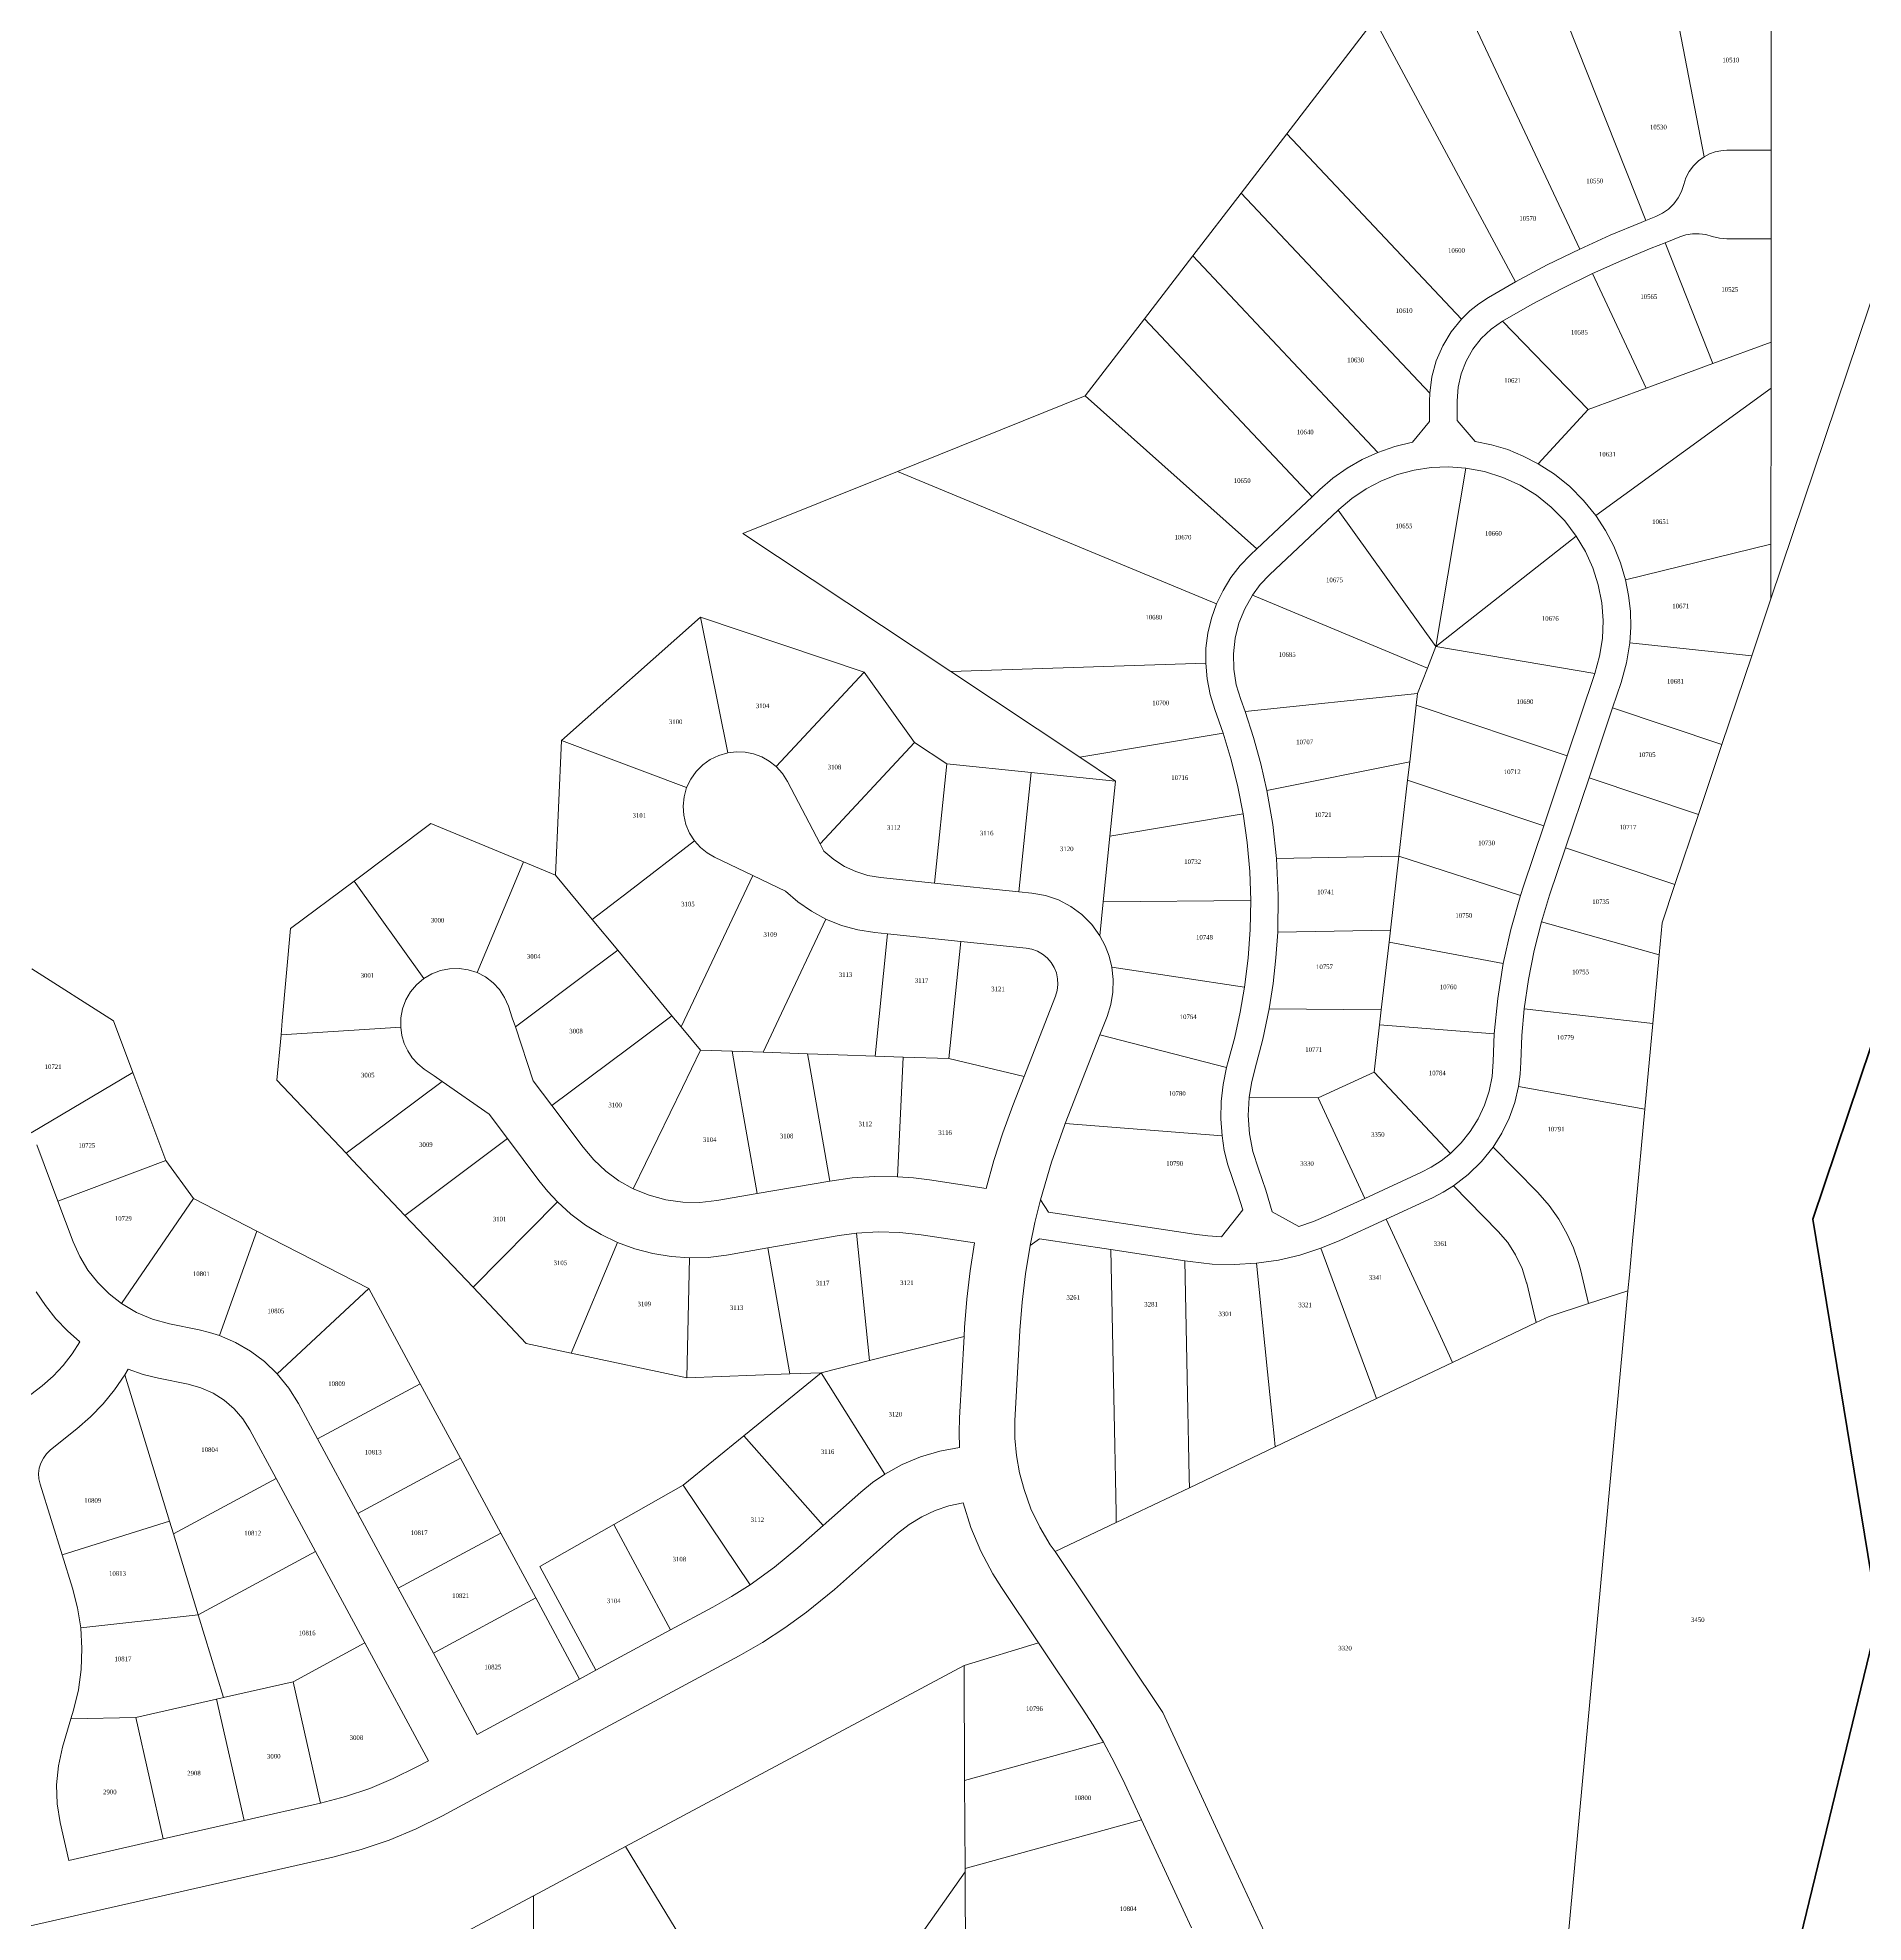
# Model space of a CAD drawing. Header units: feet. Extents: x 2819410 to 2831754, y 974571 to 993150.
# Drawn here: x 2823226 to 2825206, y 987547 to 989590 of the extents above; entities that cross this region are included whole.
import ezdxf
from ezdxf.enums import TextEntityAlignment as Align

# ---------------------------------------------------------------- set-up
doc = ezdxf.new("R2010")
doc.units = ezdxf.units.FT
doc.header["$LTSCALE"] = 0.015
doc.header["$MEASUREMENT"] = 0
doc.layers.add('ADDRESSES', color=7, linetype='Continuous')
doc.layers.add('Dakota County Parcels', color=7, linetype='Continuous', lineweight=5)
doc.layers.add('Route_1_PSAs', color=3, linetype='Continuous', lineweight=100)
doc.styles.add('SIMPLEX', font='times.ttf', dxfattribs={"width": 0.8})

# ---------------------------------------------------------------- blocks, each defined once
blk = doc.blocks.new('ACMAP_ANN_TEMPLATE_AddressEagan')
at = {"layer": 'ADDRESSES', "style": 'SIMPLEX', "width": 0.8}
blk.add_attdef('ADDRESS', text='', height=5, dxfattribs=at).set_placement((0, 0), align=Align.CENTER)

msp = doc.modelspace()

# ---------------------------------------------------------------- linework, layer by layer
at = {"layer": 'Dakota County Parcels', "lineweight": 5}
for p, q in [((2824963.5, 989820.4), (2825033, 989461.5)), ((2824822.1, 989764.8), (2824969.8, 989392.2)), ((2824746.7, 989684), (2824898.2, 989361.4)), ((2824676.4, 989608.6), (2824828.4, 989325.8)), ((2825105.8, 989468.4), (2825105.9, 989624.5)), ((2824667, 989598.5), (2824580.7, 989486.3)), ((2824580.7, 989486.3), (2824531.3, 989422.1)), ((2824770, 989285.5), (2824580.7, 989486.3)), ((2825038.8, 989464.5), (2825033, 989461.5)), ((2825044.9, 989466.6), (2825038.8, 989464.5)), ((2825051.3, 989467.9), (2825044.9, 989466.6)), ((2825057.8, 989468.4), (2825051.3, 989467.9)), ((2825105.8, 989468.4), (2825057.8, 989468.4)), ((2825105.7, 989372.4), (2825105.8, 989468.4)), ((2825016.9, 989445.5), (2825013.4, 989438.7)), ((2825021.4, 989451.7), (2825016.9, 989445.5)), ((2825026.8, 989457), (2825021.4, 989451.7)), ((2825033, 989461.5), (2825026.8, 989457)), ((2825008.6, 989423.9), (2825005, 989416.8)), ((2825011.1, 989431.5), (2825008.6, 989423.9)), ((2825013.4, 989438.7), (2825011.1, 989431.5)), ((2824531.3, 989422.1), (2824478.8, 989353.9)), ((2824735.7, 989205.3), (2824531.3, 989422.1)), ((2824994.5, 989404.7), (2824988, 989400.1)), ((2825000.2, 989410.3), (2824994.5, 989404.7)), ((2825005, 989416.8), (2825000.2, 989410.3)), ((2825247.4, 989403.9), (2825105.4, 988982.1)), ((2824964.7, 989390.2), (2824931.2, 989376.3)), ((2824969.8, 989392.2), (2824964.7, 989390.2)), ((2824980.8, 989396.6), (2824969.8, 989392.2)), ((2824988, 989400.1), (2824980.8, 989396.6)), ((2824898.2, 989361.4), (2824863, 989344.2)), ((2824931.2, 989376.3), (2824898.2, 989361.4)), ((2824943.7, 989349), (2824975.7, 989362.3)), ((2824975.7, 989362.3), (2824990.7, 989368.2)), ((2824990.7, 989368.2), (2825006.6, 989374.5)), ((2825042.6, 989237.4), (2824990.7, 989368.2)), ((2825006.6, 989374.5), (2825013.4, 989376.7)), ((2825013.4, 989376.7), (2825020.5, 989377.8)), ((2825020.5, 989377.8), (2825027.7, 989377.9)), ((2825027.7, 989377.9), (2825034.8, 989377.1)), ((2825034.8, 989377.1), (2825041.7, 989375.1)), ((2825041.7, 989375.1), (2825049.6, 989373.1)), ((2825049.6, 989373.1), (2825057.7, 989372.4)), ((2825057.7, 989372.4), (2825105.7, 989372.4)), ((2825105.6, 989260.6), (2825105.7, 989372.4)), ((2824478.8, 989353.9), (2824426.3, 989285.7)), ((2824478.8, 989353.9), (2824679.5, 989141)), ((2824863, 989344.2), (2824828.4, 989325.8)), ((2824912.1, 989334.8), (2824943.7, 989349)), ((2824828.4, 989325.8), (2824799.2, 989309)), ((2824879, 989318.7), (2824912.1, 989334.8)), ((2824970.2, 989210.7), (2824912.1, 989334.8)), ((2824788.7, 989302.1), (2824779, 989294.3)), ((2824799.2, 989309), (2824788.7, 989302.1)), ((2824814.5, 989283.2), (2824846.5, 989301.5)), ((2824846.5, 989301.5), (2824879, 989318.7)), ((2824426.3, 989285.7), (2824362.1, 989202.2)), ((2824608, 989092.9), (2824426.3, 989285.7)), ((2824770, 989285.5), (2824758.9, 989271.6)), ((2824779, 989294.3), (2824770, 989285.5)), ((2824802.3, 989274.7), (2824814.5, 989283.2)), ((2824814.5, 989283.2), (2824907.4, 989187.6)), ((2824758.9, 989271.6), (2824749.7, 989256.4)), ((2824782.3, 989252.8), (2824791.5, 989264.5)), ((2824791.5, 989264.5), (2824802.3, 989274.7)), ((2825042.6, 989237.4), (2825105.6, 989260.6)), ((2825105.6, 989210.7), (2825105.6, 989260.6)), ((2824742.7, 989240.1), (2824738, 989222.9)), ((2824749.7, 989256.4), (2824742.7, 989240.1)), ((2824769.7, 989226), (2824775, 989239.9)), ((2824775, 989239.9), (2824782.3, 989252.8)), ((2824738, 989222.9), (2824735.7, 989205.3)), ((2824766.4, 989211.5), (2824769.7, 989226)), ((2824970.2, 989210.7), (2825042.6, 989237.4)), ((2824362.1, 989202.2), (2824158.5, 989120.3)), ((2824362.1, 989202.2), (2824548.1, 989036.4)), ((2824735.7, 989205.3), (2824735.4, 989196.5)), ((2824765.4, 989196.7), (2824766.4, 989211.5)), ((2824907.4, 989187.6), (2824970.2, 989210.7)), ((2825105.6, 989210.7), (2824915.7, 989072.4)), ((2825105.5, 989041.4), (2825105.6, 989210.7)), ((2824735.4, 989196.5), (2824735.5, 989174.6)), ((2824765.5, 989175.4), (2824765.4, 989196.7)), ((2824853.2, 989128.7), (2824907.4, 989187.6)), ((2824735.5, 989174.6), (2824716.8, 989151.9)), ((2824784.9, 989152.8), (2824765.5, 989175.4)), ((2824662.3, 989133.3), (2824679.5, 989141)), ((2824679.5, 989141), (2824697.8, 989147.4)), ((2824697.8, 989147.4), (2824716.8, 989151.9)), ((2824802.7, 989149.1), (2824784.9, 989152.8)), ((2824820.2, 989143.9), (2824802.7, 989149.1)), ((2824837, 989137), (2824820.2, 989143.9)), ((2824853.2, 989128.7), (2824837, 989137)), ((2824158.5, 989120.3), (2823991, 989052.9)), ((2824158.5, 989120.3), (2824504.5, 988976.7)), ((2824630.7, 989113.1), (2824646, 989123.9)), ((2824646, 989123.9), (2824662.3, 989133.3)), ((2824683.3, 989110.1), (2824700.7, 989116.9)), ((2824700.7, 989116.9), (2824718.8, 989121.7)), ((2824718.8, 989121.7), (2824737.3, 989124.5)), ((2824737.3, 989124.5), (2824755.9, 989125.3)), ((2824742.3, 988930.5), (2824774.6, 989124)), ((2824755.9, 989125.3), (2824774.6, 989124)), ((2824774.6, 989124), (2824794.9, 989120.2)), ((2824794.9, 989120.2), (2824814.7, 989113.9)), ((2824871, 989117.2), (2824853.2, 989128.7)), ((2824887.4, 989103.9), (2824871, 989117.2)), ((2824608, 989092.9), (2824616.4, 989100.8)), ((2824616.4, 989100.8), (2824630.7, 989113.1)), ((2824651.3, 989091), (2824666.8, 989101.5)), ((2824666.8, 989101.5), (2824683.3, 989110.1)), ((2824814.7, 989113.9), (2824833.6, 989105.3)), ((2824833.6, 989105.3), (2824851.2, 989094.4)), ((2824902.4, 989088.9), (2824887.4, 989103.9)), ((2824548.1, 989036.4), (2824608, 989092.9)), ((2824561.9, 989008.2), (2824636.2, 989078.2)), ((2824636.2, 989078.2), (2824637, 989079)), ((2824636.2, 989078.2), (2824742.3, 988930.5)), ((2824637, 989079), (2824651.3, 989091)), ((2824851.2, 989094.4), (2824867.4, 989081.5)), ((2824867.4, 989081.5), (2824881.9, 989066.7)), ((2824915.7, 989072.4), (2824902.4, 989088.9)), ((2824881.9, 989066.7), (2824894.5, 989050.3)), ((2824926.2, 989056.3), (2824915.7, 989072.4)), ((2824935.1, 989039.2), (2824926.2, 989056.3)), ((2823991, 989052.9), (2824216.4, 988903.3)), ((2824541.3, 989030), (2824548.1, 989036.4)), ((2824742.3, 988930.5), (2824894.5, 989050.3)), ((2824894.5, 989050.3), (2824904.5, 989033.5)), ((2824942.3, 989021.3), (2824935.1, 989039.2)), ((2825105.5, 989041.4), (2824947.8, 989002.8)), ((2825105.4, 988982.1), (2825105.5, 989041.4)), ((2824530, 989018.2), (2824520.1, 989005.3)), ((2824541.3, 989030), (2824530, 989018.2)), ((2824904.5, 989033.5), (2824912.4, 989015.7)), ((2824912.4, 989015.7), (2824918.3, 988997.2)), ((2824947.8, 989002.8), (2824942.3, 989021.3)), ((2824520.1, 989005.3), (2824511.5, 988991.4)), ((2824551.9, 988997.7), (2824543.3, 988986.1)), ((2824561.9, 989008.2), (2824551.9, 988997.7)), ((2824918.3, 988997.2), (2824922, 988978)), ((2824951.2, 988985.9), (2824947.8, 989002.8)), ((2824504.5, 988976.7), (2824499, 988961.1)), ((2824511.5, 988991.4), (2824504.5, 988976.7)), ((2824543.3, 988986.1), (2824535, 988971.5)), ((2824733.1, 988907), (2824543.3, 988986.1)), ((2824922, 988978), (2824923.5, 988958.6)), ((2824953.1, 988968.8), (2824951.2, 988985.9)), ((2825084.7, 988920.5), (2825105.4, 988982.1)), ((2825105.4, 988982.1), (2825105.4, 988982.1)), ((2823794.3, 988828.6), (2823945.2, 988962.3)), ((2823945.2, 988962.3), (2823974.5, 988815.2)), ((2823945.2, 988962.3), (2824122.4, 988902.7)), ((2824499, 988961.1), (2824495.1, 988945.1)), ((2824528.7, 988955.8), (2824524.6, 988939.4)), ((2824535, 988971.5), (2824528.7, 988955.8)), ((2824923.5, 988958.6), (2824922.8, 988939.2)), ((2824953.5, 988951.6), (2824953.1, 988968.8)), ((2824495.1, 988945.1), (2824493, 988928.7)), ((2824524.6, 988939.4), (2824522.7, 988922.7)), ((2824922.8, 988939.2), (2824919.8, 988919.9)), ((2824949, 988912.7), (2824952.5, 988934.4)), ((2824952.5, 988934.4), (2824953.5, 988951.6)), ((2824952.5, 988934.4), (2825084.7, 988920.5)), ((2824216.4, 988903.3), (2824492.7, 988912.3)), ((2824493, 988928.7), (2824492.7, 988912.3)), ((2824492.7, 988912.3), (2824494.2, 988895.3)), ((2824522.7, 988922.7), (2824523.1, 988905.8)), ((2824742.3, 988930.5), (2824733.1, 988907)), ((2824742.3, 988930.5), (2824914.7, 988901.1)), ((2824919.8, 988919.9), (2824914.7, 988901.1)), ((2824943.1, 988891.6), (2824949, 988912.7)), ((2825052.3, 988824.2), (2825084.7, 988920.5)), ((2824027, 988800.3), (2824122.4, 988902.7)), ((2824122.4, 988902.7), (2824176.9, 988826.3)), ((2824216.4, 988903.3), (2824356.1, 988810.6)), ((2824494.2, 988895.3), (2824497.5, 988878.6)), ((2824523.1, 988905.8), (2824525.8, 988889.1)), ((2824733.1, 988907), (2824722.4, 988879.7)), ((2824914.7, 988901.1), (2824884.7, 988811.9)), ((2824933.9, 988864.1), (2824943.1, 988891.6)), ((2824497.5, 988878.6), (2824502.6, 988862.4)), ((2824525.8, 988889.1), (2824530.7, 988873)), ((2824530.7, 988873), (2824535.4, 988860.1)), ((2824722.4, 988879.7), (2824535.4, 988860.1)), ((2824722.4, 988879.7), (2824720.9, 988867)), ((2824502.6, 988862.4), (2824511.7, 988836.6)), ((2824535.4, 988860.1), (2824544.6, 988832)), ((2824713.9, 988805.6), (2824720.9, 988867)), ((2824720.9, 988867), (2824884.7, 988811.9)), ((2824908.4, 988788.3), (2824933.9, 988864.1)), ((2824933.9, 988864.1), (2825052.3, 988824.2)), ((2824356.1, 988810.6), (2824511.7, 988836.6)), ((2824511.7, 988836.6), (2824520.4, 988807.8)), ((2824544.6, 988832), (2824552.5, 988803.4)), ((2823787.9, 988682.5), (2823794.3, 988828.6)), ((2823794.3, 988828.6), (2823930, 988777.5)), ((2823794.3, 988828.6), (2823794.3, 988828.6)), ((2823964.8, 988812.4), (2823955.6, 988808)), ((2823974.5, 988815.2), (2823964.8, 988812.4)), ((2823983.9, 988816.3), (2823974.5, 988815.2)), ((2823993.3, 988815.9), (2823983.9, 988816.3)), ((2824002.6, 988814), (2823993.3, 988815.9)), ((2824011.4, 988810.8), (2824002.6, 988814)), ((2824019.6, 988806.1), (2824011.4, 988810.8)), ((2824074.7, 988716.5), (2824176.9, 988826.3)), ((2824176.9, 988826.3), (2824212, 988803.4)), ((2824356.1, 988810.6), (2824395, 988784.7)), ((2824884.7, 988811.9), (2824859.2, 988736.1)), ((2825026.8, 988748.4), (2825052.3, 988824.2)), ((2823940.2, 988794.9), (2823934.4, 988786.6)), ((2823947.4, 988802.1), (2823940.2, 988794.9)), ((2823955.6, 988808), (2823947.4, 988802.1)), ((2824027, 988800.3), (2824019.6, 988806.1)), ((2824033.9, 988792.7), (2824027, 988800.3)), ((2824039.3, 988784.1), (2824033.9, 988792.7)), ((2824198.8, 988674.1), (2824212, 988803.4)), ((2824212, 988803.4), (2824303.5, 988794.1)), ((2824290.3, 988664.7), (2824303.5, 988794.1)), ((2824303.5, 988794.1), (2824395, 988784.7)), ((2824520.4, 988807.8), (2824527.6, 988778.5)), ((2824552.5, 988803.4), (2824559.1, 988774.4)), ((2824713.9, 988805.6), (2824559.1, 988774.4)), ((2824711.6, 988785.7), (2824713.9, 988805.6)), ((2823930, 988777.5), (2823927.3, 988767.7)), ((2823934.4, 988786.6), (2823930, 988777.5)), ((2824039.3, 988784.1), (2824074.7, 988716.5)), ((2824395, 988784.7), (2824388.9, 988724.8)), ((2824527.6, 988778.5), (2824533.3, 988749)), ((2824559.1, 988774.4), (2824565.4, 988737.7)), ((2824702.2, 988703.2), (2824711.6, 988785.7)), ((2824711.6, 988785.7), (2824859.2, 988736.1)), ((2824882.9, 988712.4), (2824908.4, 988788.3)), ((2824908.4, 988788.3), (2825026.8, 988748.4)), ((2823927.3, 988767.7), (2823926.2, 988757.6)), ((2823926.2, 988757.6), (2823926.8, 988747.5)), ((2824388.9, 988724.8), (2824533.3, 988749)), ((2824533.3, 988749), (2824537.6, 988717.9)), ((2825001.3, 988672.6), (2825026.8, 988748.4)), ((2823569.5, 988676.3), (2823652.8, 988738.7)), ((2823652.8, 988738.7), (2823753, 988697)), ((2823926.8, 988747.5), (2823929.2, 988737.7)), ((2823929.2, 988737.7), (2823933.1, 988728.3)), ((2823933.1, 988728.3), (2823938.6, 988719.8)), ((2824565.4, 988737.7), (2824569.5, 988700.7)), ((2824859.2, 988736.1), (2824837.2, 988670.6)), ((2823867.2, 988665.1), (2823938.6, 988719.8)), ((2823938.6, 988719.8), (2823944.9, 988712.8)), ((2823944.9, 988712.8), (2823952.1, 988706.9)), ((2824074.7, 988716.5), (2824078.9, 988708.5)), ((2824078.9, 988708.5), (2824089.4, 988699.6)), ((2824388.9, 988724.8), (2824381.7, 988653.8)), ((2824537.6, 988717.9), (2824540.4, 988686.6)), ((2824865.6, 988661.1), (2824882.9, 988712.4)), ((2824882.9, 988712.4), (2825001.3, 988672.6)), ((2823741.4, 988669.3), (2823753, 988697)), ((2823753, 988697), (2823787.9, 988682.5)), ((2823952.1, 988706.9), (2823960.2, 988702.2)), ((2823960.2, 988702.2), (2824001.6, 988682.4)), ((2824089.4, 988699.6), (2824101, 988692.2)), ((2824101, 988692.2), (2824113.4, 988686.5)), ((2824702.2, 988703.2), (2824569.5, 988700.7)), ((2824569.5, 988700.7), (2824571.4, 988660.8)), ((2824693, 988623), (2824702.2, 988703.2)), ((2824702.2, 988703.2), (2824833.9, 988660.5)), ((2823500.7, 988624.7), (2823569.5, 988676.3)), ((2823569.5, 988676.3), (2823645, 988570.5)), ((2823703, 988577), (2823741.4, 988669.3)), ((2823787.9, 988682.5), (2823827.6, 988634.6)), ((2823954, 988581.5), (2824001.6, 988682.4)), ((2824001.6, 988682.4), (2824037.3, 988665.3)), ((2824113.4, 988686.5), (2824126.5, 988682.4)), ((2824126.5, 988682.4), (2824140, 988680.1)), ((2824140, 988680.1), (2824198.8, 988674.1)), ((2824198.8, 988674.1), (2824290.3, 988664.7)), ((2824540.4, 988686.6), (2824541.5, 988655.2)), ((2824837.2, 988670.6), (2824833.9, 988660.5)), ((2824987.4, 988631.1), (2825001.3, 988672.6)), ((2823827.6, 988634.6), (2823867.2, 988665.1)), ((2824037.3, 988665.3), (2824050.7, 988653.7)), ((2824050.7, 988653.7), (2824065.3, 988643.6)), ((2824290.3, 988664.7), (2824304.1, 988663.3)), ((2824304.1, 988663.3), (2824318.9, 988660.7)), ((2824318.9, 988660.7), (2824333.1, 988655.8)), ((2824333.1, 988655.8), (2824346.4, 988648.8)), ((2824346.4, 988648.8), (2824358.5, 988639.9)), ((2824381.7, 988653.8), (2824377.9, 988617)), ((2824381.7, 988653.8), (2824541.5, 988655.2)), ((2824541.5, 988655.2), (2824540.9, 988623.8)), ((2824571.4, 988660.8), (2824570.8, 988620.8)), ((2824833.9, 988660.5), (2824823.4, 988623.9)), ((2824856.7, 988632.1), (2824865.6, 988661.1)), ((2823827.6, 988634.6), (2823855.3, 988601.2)), ((2824032.9, 988533.2), (2824081, 988635.1)), ((2824065.3, 988643.6), (2824081, 988635.1)), ((2824081, 988635.1), (2824098, 988628.2)), ((2824098, 988628.2), (2824115.7, 988623.3)), ((2824358.5, 988639.9), (2824369.1, 988629.2)), ((2824369.1, 988629.2), (2824377.9, 988617)), ((2824848.8, 988601), (2824856.7, 988632.1)), ((2824984.2, 988596.3), (2824856.7, 988632.1)), ((2824987.4, 988631.1), (2824984.2, 988596.3)), ((2823491.6, 988524.7), (2823500.7, 988624.7)), ((2824115.7, 988623.3), (2824133.9, 988620.4)), ((2824133.9, 988620.4), (2824147.8, 988619)), ((2824134.3, 988486.5), (2824147.8, 988619)), ((2824147.8, 988619), (2824227.4, 988610.9)), ((2824214.4, 988483.8), (2824227.4, 988610.9)), ((2824227.4, 988610.9), (2824298, 988603.6)), ((2824377.9, 988617), (2824383.7, 988606.2)), ((2824383.7, 988606.2), (2824388.1, 988594.8)), ((2824540.9, 988623.8), (2824538.7, 988592.5)), ((2824570.8, 988620.8), (2824568.9, 988593)), ((2824693, 988623), (2824570.8, 988620.8)), ((2824683.1, 988536.7), (2824691.5, 988610.1)), ((2824691.5, 988610.1), (2824693, 988623)), ((2824691.5, 988610.1), (2824815.2, 988586.8)), ((2824823.4, 988623.9), (2824815.2, 988586.8)), ((2823827.3, 988580.2), (2823855.3, 988601.2)), ((2823855.3, 988601.2), (2823914.1, 988530.3)), ((2824304.3, 988602.5), (2824298, 988603.6)), ((2824310.4, 988600.2), (2824304.3, 988602.5)), ((2824315.9, 988597), (2824310.4, 988600.2)), ((2824320.9, 988593), (2824315.9, 988597)), ((2824325.1, 988588.1), (2824320.9, 988593)), ((2824328.5, 988582.6), (2824325.1, 988588.1)), ((2824388.1, 988594.8), (2824391, 988582.9)), ((2824538.7, 988592.5), (2824534.9, 988561.4)), ((2824568.9, 988593), (2824565.8, 988565.3)), ((2824815.2, 988586.8), (2824809.3, 988548.9)), ((2824842.6, 988569.5), (2824848.8, 988601)), ((2824984.2, 988596.3), (2824977.3, 988521.9)), ((2823220.3, 988581), (2823308.5, 988524.9)), ((2823645, 988570.5), (2823637.3, 988563.9)), ((2823653.7, 988575.6), (2823645, 988570.5)), ((2823663.2, 988579.3), (2823653.7, 988575.6)), ((2823673.1, 988581.2), (2823663.2, 988579.3)), ((2823683.3, 988581.5), (2823673.1, 988581.2)), ((2823693.3, 988580.1), (2823683.3, 988581.5)), ((2823703, 988577), (2823693.3, 988580.1)), ((2823712, 988572.3), (2823703, 988577)), ((2823720.2, 988566.1), (2823712, 988572.3)), ((2823727.1, 988558.6), (2823720.2, 988566.1)), ((2823744.3, 988518.1), (2823827.3, 988580.2)), ((2823924.2, 988518.2), (2823954, 988581.5)), ((2824330.9, 988576.7), (2824328.5, 988582.6)), ((2824332.2, 988570.4), (2824330.9, 988576.7)), ((2824332.5, 988564), (2824332.2, 988570.4)), ((2824534.9, 988561.4), (2824391, 988582.9)), ((2824391, 988582.9), (2824392.5, 988569.4)), ((2824392.5, 988569.4), (2824392.1, 988555.9)), ((2824565.8, 988565.3), (2824561.4, 988537.9)), ((2824838.1, 988537.7), (2824842.6, 988569.5)), ((2823625.7, 988547.4), (2823622.1, 988537.9)), ((2823630.8, 988556.2), (2823625.7, 988547.4)), ((2823637.3, 988563.9), (2823630.8, 988556.2)), ((2823732.7, 988550), (2823727.1, 988558.6)), ((2823736.8, 988540.6), (2823732.7, 988550)), ((2824295.9, 988464.3), (2824329.9, 988551.4)), ((2824329.9, 988551.4), (2824331.7, 988557.6)), ((2824331.7, 988557.6), (2824332.5, 988564)), ((2824392.1, 988555.9), (2824389.8, 988542.5)), ((2824534.9, 988561.4), (2824530.2, 988534.1)), ((2824809.3, 988548.9), (2824805.6, 988510.8)), ((2823308.5, 988524.9), (2823329.5, 988468.8)), ((2823490.3, 988509.6), (2823491.6, 988524.7)), ((2823620.2, 988528), (2823620, 988517.8)), ((2823622.1, 988537.9), (2823620.2, 988528)), ((2823736.8, 988540.6), (2823741, 988528.1)), ((2823741, 988528.1), (2823744.3, 988518.1)), ((2823866.1, 988494.3), (2823914.1, 988530.3)), ((2823914.1, 988530.3), (2823924.2, 988518.2)), ((2824012.9, 988490.6), (2824032.9, 988533.2)), ((2824378, 988509.6), (2824385.8, 988529.6)), ((2824389.8, 988542.5), (2824385.8, 988529.6)), ((2824530.2, 988534.1), (2824524.3, 988507.2)), ((2824561.4, 988537.9), (2824554.5, 988504.7)), ((2824683.1, 988536.7), (2824561.4, 988537.9)), ((2824683.1, 988536.7), (2824681.2, 988520.4)), ((2824835.6, 988508.9), (2824838.1, 988537.7)), ((2824977.3, 988521.9), (2824838.1, 988537.7)), ((2823485.8, 988460.3), (2823490.3, 988509.6)), ((2823490.3, 988509.6), (2823620, 988517.8)), ((2823620, 988517.8), (2823621.2, 988508.9)), ((2823621.2, 988508.9), (2823623.8, 988500.3)), ((2823744.3, 988518.1), (2823763.8, 988459.6)), ((2823924.2, 988518.2), (2823945.1, 988493)), ((2824340.4, 988413.4), (2824378, 988509.6)), ((2824515.3, 988474.1), (2824378, 988509.6)), ((2824524.3, 988507.2), (2824517.1, 988480.5)), ((2824554.5, 988504.7), (2824545.8, 988472)), ((2824681.2, 988520.4), (2824675.3, 988469)), ((2824681.2, 988520.4), (2824805.6, 988510.8)), ((2824805.6, 988510.8), (2824804.4, 988480.5)), ((2824834.4, 988480), (2824835.6, 988508.9)), ((2824977.3, 988521.9), (2824968.7, 988429)), ((2823623.8, 988500.3), (2823627.6, 988492.2)), ((2823627.6, 988492.2), (2823632.6, 988484.7)), ((2823632.6, 988484.7), (2823638.7, 988478)), ((2823783.9, 988432.8), (2823866.1, 988494.3)), ((2823945.1, 988493), (2823925.4, 988452.5)), ((2823945.1, 988493), (2823979.5, 988491.8)), ((2823979.5, 988491.8), (2824012.9, 988490.6)), ((2823979.5, 988491.8), (2823984.2, 988464.8)), ((2824012.9, 988490.6), (2824061.2, 988489)), ((2824061.2, 988489), (2824094.3, 988487.9)), ((2824061.2, 988489), (2824062.5, 988481.2)), ((2824094.3, 988487.9), (2824134.3, 988486.5)), ((2824134.3, 988486.5), (2824164.7, 988485.5)), ((2824158.5, 988355.7), (2824164.7, 988485.5)), ((2824164.7, 988485.5), (2824214.4, 988483.8)), ((2824214.4, 988483.8), (2824295.9, 988464.3)), ((2823219.3, 988403.2), (2823329.5, 988468.8)), ((2823329.5, 988468.8), (2823365.4, 988373.2)), ((2823638.7, 988478), (2823645.6, 988472.4)), ((2823645.6, 988472.4), (2823656.3, 988465)), ((2823656.3, 988465), (2823664.9, 988459)), ((2823984.2, 988464.8), (2824006.3, 988337.4)), ((2824062.5, 988481.2), (2824085.1, 988351.1)), ((2824283.7, 988433.1), (2824295.9, 988464.3)), ((2824515.3, 988474.1), (2824511.5, 988455.8)), ((2824517.1, 988480.5), (2824515.3, 988474.1)), ((2824545.8, 988472), (2824542.2, 988457.1)), ((2824675.3, 988469), (2824614.8, 988441.1)), ((2824675.3, 988469), (2824758, 988381)), ((2824803.1, 988464.4), (2824800, 988448.6)), ((2824804.4, 988480.5), (2824803.1, 988464.4)), ((2824831.8, 988453.6), (2824833.6, 988466.8)), ((2824833.6, 988466.8), (2824834.4, 988480)), ((2823485.8, 988460.3), (2823560.9, 988381.1)), ((2823560.9, 988381.1), (2823664.9, 988459)), ((2823664.9, 988459), (2823715.8, 988423.6)), ((2823763.8, 988459.6), (2823783.9, 988432.8)), ((2823925.4, 988452.5), (2823872.1, 988342.7)), ((2824511.5, 988455.8), (2824509.4, 988437.2)), ((2824539.9, 988441.8), (2824538.9, 988422.1)), ((2824542.2, 988457.1), (2824539.9, 988441.8)), ((2824614.8, 988441.1), (2824539.9, 988441.8)), ((2824800, 988448.6), (2824795, 988433.2)), ((2824827.7, 988436.1), (2824831.8, 988453.6)), ((2824968.7, 988429), (2824831.8, 988453.6)), ((2823715.8, 988423.6), (2823735.7, 988397.1)), ((2823783.9, 988432.8), (2823817.8, 988387.6)), ((2824283.7, 988433.1), (2824272.8, 988403.4)), ((2824509.4, 988437.2), (2824509, 988418.5)), ((2824538.9, 988422.1), (2824540.3, 988402.4)), ((2824614.8, 988441.1), (2824665.1, 988332.1)), ((2824795, 988433.2), (2824788.2, 988418.6)), ((2824821.7, 988419.2), (2824827.7, 988436.1)), ((2824968.7, 988429), (2824958.9, 988323.3)), ((2824272.8, 988403.4), (2824263.1, 988373.3)), ((2824339.6, 988411.3), (2824325.4, 988371.4)), ((2824339.6, 988411.3), (2824340.4, 988413.4)), ((2824510.4, 988399.9), (2824340.4, 988413.4)), ((2824509, 988418.5), (2824510.4, 988399.9)), ((2824540.3, 988402.4), (2824543.9, 988383)), ((2824779.6, 988404.9), (2824769.6, 988392.3)), ((2824788.2, 988418.6), (2824779.6, 988404.9)), ((2824804.3, 988387.8), (2824813.8, 988403.1)), ((2824813.8, 988403.1), (2824821.7, 988419.2)), ((2823225.5, 988390.4), (2823248.4, 988329.3)), ((2823560.9, 988381.1), (2823567.8, 988373.8)), ((2823624.6, 988313.8), (2823735.7, 988397.1)), ((2823735.7, 988397.1), (2823769.8, 988351.6)), ((2823817.8, 988387.6), (2823829.3, 988374)), ((2824510.4, 988399.9), (2824512.9, 988384.2)), ((2824512.9, 988384.2), (2824516.7, 988368.8)), ((2824543.9, 988383), (2824549.8, 988364.2)), ((2824758, 988381), (2824748, 988373.1)), ((2824769.6, 988392.3), (2824758, 988381)), ((2824791.8, 988372.1), (2824804.3, 988387.8)), ((2824852.6, 988338.5), (2824804.3, 988387.8)), ((2823248.4, 988329.3), (2823365.4, 988373.2)), ((2823365.4, 988373.2), (2823395.5, 988332)), ((2823567.8, 988373.8), (2823624.6, 988313.8)), ((2823829.3, 988374), (2823842.3, 988361.9)), ((2823842.3, 988361.9), (2823856.6, 988351.4)), ((2824263.1, 988373.3), (2824254.6, 988342.9)), ((2824325.4, 988371.4), (2824313.5, 988330.7)), ((2824516.7, 988368.8), (2824521.7, 988353.7)), ((2824549.8, 988364.2), (2824557.8, 988341.2)), ((2824665.1, 988332.1), (2824726, 988360.2)), ((2824737.3, 988366.1), (2824726, 988360.2)), ((2824748, 988373.1), (2824737.3, 988366.1)), ((2824777.4, 988358.1), (2824791.8, 988372.1)), ((2823769.8, 988351.6), (2823779.4, 988339.6)), ((2823779.4, 988339.6), (2823790, 988328.4)), ((2823856.6, 988351.4), (2823872.1, 988342.7)), ((2823872.1, 988342.7), (2823889.4, 988335.6)), ((2824006.3, 988337.4), (2824085.1, 988351.1)), ((2824109.5, 988354.4), (2824085.1, 988351.1)), ((2824134, 988355.9), (2824109.5, 988354.4)), ((2824158.5, 988355.7), (2824134, 988355.9)), ((2824176, 988354.4), (2824158.5, 988355.7)), ((2824193.4, 988352.2), (2824176, 988354.4)), ((2824193.4, 988352.2), (2824254.6, 988342.9)), ((2824521.7, 988353.7), (2824527.6, 988336.9)), ((2824557.8, 988341.2), (2824564.6, 988317.8)), ((2824750.2, 988339), (2824761.5, 988345.9)), ((2824761.5, 988345.9), (2824777.4, 988358.1)), ((2824809.8, 988296.5), (2824761.5, 988345.9)), ((2823248.4, 988329.3), (2823265, 988285.1)), ((2823317.4, 988218.2), (2823395.5, 988332)), ((2823395.5, 988332), (2823463.9, 988296.9)), ((2823698.4, 988235.9), (2823790, 988328.4)), ((2823790, 988328.4), (2823804.6, 988315.2)), ((2823889.4, 988335.6), (2823907.3, 988330.8)), ((2823907.3, 988330.8), (2823925.8, 988328.2)), ((2823925.8, 988328.2), (2823944.4, 988327.9)), ((2823944.4, 988327.9), (2823962.9, 988329.9)), ((2823962.9, 988329.9), (2824006.3, 988337.4)), ((2824313.5, 988330.7), (2824307.5, 988306.1)), ((2824322.2, 988317.4), (2824313.5, 988330.7)), ((2824510, 988290.5), (2824532.9, 988319.9)), ((2824527.6, 988336.9), (2824532.9, 988319.9)), ((2824625.4, 988313.9), (2824665.1, 988332.1)), ((2824688.5, 988309.9), (2824738.5, 988333)), ((2824738.5, 988333), (2824750.2, 988339)), ((2824864.9, 988324.6), (2824852.6, 988338.5)), ((2824875.6, 988309.6), (2824864.9, 988324.6)), ((2824958.9, 988323.3), (2824955.5, 988286.4)), ((2823624.6, 988313.8), (2823698.4, 988235.9)), ((2823804.6, 988315.2), (2823820.4, 988303.4)), ((2823820.4, 988303.4), (2823837.3, 988293.2)), ((2824307.5, 988306.1), (2824302.4, 988281.2)), ((2824322.2, 988317.4), (2824480.2, 988293.3)), ((2824593.6, 988301.7), (2824564.6, 988317.8)), ((2824609.7, 988307.2), (2824593.6, 988301.7)), ((2824625.4, 988313.9), (2824609.7, 988307.2)), ((2824638, 988286.6), (2824688.5, 988309.9)), ((2824727.5, 988225.4), (2824688.5, 988309.9)), ((2824884.7, 988293.6), (2824875.6, 988309.6)), ((2823265, 988285.1), (2823272, 988269.4)), ((2823423.4, 988183.6), (2823463.9, 988296.9)), ((2823463.9, 988296.9), (2823585.5, 988234.4)), ((2823804.9, 988164.6), (2823855, 988284.6)), ((2823837.3, 988293.2), (2823855, 988284.6)), ((2823855, 988284.6), (2823873.8, 988277.6)), ((2823973.2, 988270.8), (2824018.2, 988278.6)), ((2824018.2, 988278.6), (2824095.4, 988292)), ((2824018.2, 988278.6), (2824041.9, 988142)), ((2824114, 988294.5), (2824095.4, 988292)), ((2824137.5, 988296), (2824114, 988294.5)), ((2824128.4, 988156.5), (2824114, 988294.5)), ((2824161, 988295.4), (2824137.5, 988296)), ((2824184.4, 988292.9), (2824161, 988295.4)), ((2824184.4, 988292.9), (2824241.9, 988284.1)), ((2824241.9, 988284.1), (2824237.2, 988253.7)), ((2824302.4, 988281.2), (2824297.3, 988250.6)), ((2824312.5, 988288.5), (2824302.4, 988281.2)), ((2824312.5, 988288.5), (2824390, 988276.7)), ((2824480.2, 988293.3), (2824495.1, 988291.5)), ((2824495.1, 988291.5), (2824510, 988290.5)), ((2824594.8, 988270.8), (2824617.7, 988278.2)), ((2824617.7, 988278.2), (2824638, 988286.6)), ((2824650.9, 988188.3), (2824617.7, 988278.2)), ((2824820.1, 988284.5), (2824809.8, 988296.5)), ((2824828.7, 988271.2), (2824820.1, 988284.5)), ((2824891.5, 988278.5), (2824884.7, 988293.6)), ((2824896.8, 988262.9), (2824891.5, 988278.5)), ((2824955.5, 988286.4), (2824952.1, 988249.5)), ((2823272, 988269.4), (2823280.9, 988254.6)), ((2823873.8, 988277.6), (2823893.3, 988272.4)), ((2823893.3, 988272.4), (2823913.1, 988269.1)), ((2823913.1, 988269.1), (2823933.2, 988267.8)), ((2823930.3, 988137.8), (2823933.2, 988267.8)), ((2823933.2, 988267.8), (2823953.2, 988268.3)), ((2823953.2, 988268.3), (2823973.2, 988270.8)), ((2824390, 988276.7), (2824470.2, 988264.5)), ((2824394.1, 988064), (2824390, 988276.7)), ((2824470.2, 988264.5), (2824475.7, 988263.7)), ((2824473.4, 988102.4), (2824470.2, 988264.5)), ((2824475.7, 988263.7), (2824499.6, 988261)), ((2824499.6, 988261), (2824523.7, 988260.5)), ((2824523.7, 988260.5), (2824547.7, 988261.9)), ((2824547.7, 988261.9), (2824571.5, 988265.4)), ((2824559.8, 988144.2), (2824547.7, 988261.9)), ((2824571.5, 988265.4), (2824594.8, 988270.8)), ((2824835.7, 988256.4), (2824828.7, 988271.2)), ((2824898.9, 988255), (2824896.8, 988262.9)), ((2823280.9, 988254.6), (2823291.6, 988241)), ((2823291.6, 988241), (2823303.8, 988228.8)), ((2824237.2, 988253.7), (2824233.6, 988223.1)), ((2824297.3, 988250.6), (2824293.6, 988219.9)), ((2824840.6, 988240.8), (2824835.7, 988256.4)), ((2824840.7, 988240.5), (2824840.6, 988240.8)), ((2824848.6, 988208.1), (2824840.7, 988240.5)), ((2824904.8, 988230.6), (2824898.9, 988255)), ((2824952.1, 988249.5), (2824950.5, 988232.1)), ((2823224.8, 988231), (2823234.8, 988216)), ((2823303.8, 988228.8), (2823317.4, 988218.2)), ((2823317.4, 988218.2), (2823333.7, 988208.6)), ((2823486.2, 988142.2), (2823585.5, 988234.4)), ((2823585.5, 988234.4), (2823641.1, 988131.4)), ((2823698.4, 988235.9), (2823756.1, 988175)), ((2824233.6, 988223.1), (2824231.3, 988192.4)), ((2824293.6, 988219.9), (2824291.2, 988189)), ((2824741.3, 988195.4), (2824727.5, 988225.4)), ((2824907.8, 988218.2), (2824865, 988204.3)), ((2824903.1, 987720), (2824950.5, 988232.1)), ((2824907.8, 988218.2), (2824904.8, 988230.6)), ((2824907.8, 988218.2), (2824950.5, 988232.1)), ((2823234.8, 988216), (2823246.1, 988201.8)), ((2823246.1, 988201.8), (2823258.7, 988188.8)), ((2823333.7, 988208.6), (2823351.1, 988201.2)), ((2823351.1, 988201.2), (2823369.3, 988196.2)), ((2824851.1, 988197.7), (2824760.2, 988154.4)), ((2824851.1, 988197.7), (2824848.6, 988208.1)), ((2824864.9, 988204.3), (2824851.1, 988197.7)), ((2824865, 988204.3), (2824864.9, 988204.3)), ((2823258.7, 988188.8), (2823272.3, 988176.9)), ((2823263.9, 988163.6), (2823272.3, 988176.9)), ((2823369.3, 988196.2), (2823401.7, 988189.6)), ((2823412.6, 988187), (2823401.7, 988189.6)), ((2823423.4, 988183.6), (2823412.6, 988187)), ((2823440.9, 988176.1), (2823423.4, 988183.6)), ((2823457.3, 988166.7), (2823440.9, 988176.1)), ((2824128.4, 988156.5), (2824230.7, 988182.4)), ((2824225.8, 988094.5), (2824230.7, 988182.4)), ((2824230.7, 988182.4), (2824231.3, 988192.4)), ((2824285.7, 988091.2), (2824291.2, 988189)), ((2824662.5, 988157.2), (2824650.9, 988188.3)), ((2824755.1, 988165.4), (2824741.3, 988195.4)), ((2823254.2, 988151.1), (2823263.9, 988163.6)), ((2823472.5, 988155.3), (2823457.3, 988166.7)), ((2823756.1, 988175), (2823804.9, 988164.6)), ((2823804.9, 988164.6), (2823930.3, 988137.8)), ((2824075.7, 988143.3), (2824128.4, 988156.5)), ((2824674, 988126.2), (2824662.5, 988157.2)), ((2824760.2, 988154.4), (2824755.1, 988165.4)), ((2823231.5, 988129.2), (2823243.3, 988139.6)), ((2823243.3, 988139.6), (2823254.2, 988151.1)), ((2823309.8, 988124.7), (2823320.8, 988141)), ((2823320.8, 988141), (2823324.4, 988147.1)), ((2823320.8, 988141), (2823369.3, 987982.4)), ((2823324.4, 988147.1), (2823340.7, 988141.5)), ((2823340.7, 988141.5), (2823357.4, 988137.4)), ((2823357.4, 988137.4), (2823389.7, 988130.8)), ((2823486.2, 988142.2), (2823472.5, 988155.3)), ((2823498.8, 988126.7), (2823486.2, 988142.2)), ((2823930.3, 988137.8), (2824041.9, 988142)), ((2823992, 988074.9), (2824075.7, 988143.3)), ((2824041.9, 988142), (2824075.7, 988143.3)), ((2824075.7, 988143.3), (2824144.9, 988033.2)), ((2824563.4, 988109.3), (2824559.8, 988144.2)), ((2824760.2, 988154.4), (2824678, 988115.3)), ((2823202.2, 988106.6), (2823231.5, 988129.2)), ((2823297.4, 988109.5), (2823309.8, 988124.7)), ((2823403.5, 988127), (2823389.7, 988130.8)), ((2823416.6, 988121.1), (2823403.5, 988127)), ((2823428.7, 988113.5), (2823416.6, 988121.1)), ((2823509.4, 988109.8), (2823498.8, 988126.7)), ((2823530, 988071.5), (2823641.1, 988131.4)), ((2823641.1, 988131.4), (2823684.8, 988050.5)), ((2824678, 988115.3), (2824568.1, 988063)), ((2824678, 988115.3), (2824674, 988126.2)), ((2823269, 988082.4), (2823283.8, 988095.3)), ((2823283.8, 988095.3), (2823297.4, 988109.5)), ((2823439.5, 988104.1), (2823428.7, 988113.5)), ((2823448.9, 988093.3), (2823439.5, 988104.1)), ((2823509.4, 988109.8), (2823530, 988071.5)), ((2824225.8, 988094.5), (2824225.3, 988078.4)), ((2824474.1, 988066.1), (2824473.4, 988102.4)), ((2824567, 988074.4), (2824563.4, 988109.3)), ((2823240.4, 988059.5), (2823269, 988082.4)), ((2823456.6, 988081.3), (2823448.9, 988093.3)), ((2823456.6, 988081.3), (2823485, 988028.6)), ((2823926.4, 988021.4), (2823992, 988074.9)), ((2823992, 988074.9), (2824077.9, 987977.6)), ((2824225.3, 988078.4), (2824225.7, 988062.3)), ((2824285.7, 988091.2), (2824285.9, 988072.2)), ((2824568.1, 988063), (2824567, 988074.4)), ((2823236.1, 988055.4), (2823232.6, 988050.7)), ((2823240.4, 988059.5), (2823236.1, 988055.4)), ((2823530, 988071.5), (2823573.7, 987990.5)), ((2824204.4, 988058.4), (2824183.7, 988052.2)), ((2824225.7, 988062.3), (2824204.4, 988058.4)), ((2824285.9, 988072.2), (2824287.7, 988053.4)), ((2824394.9, 988027.7), (2824394.1, 988064)), ((2824474.8, 988029.8), (2824474.1, 988066.1)), ((2824568.1, 988063), (2824475, 988018.6)), ((2823228.2, 988039.8), (2823227.5, 988034)), ((2823227.5, 988034), (2823227.8, 988028.1)), ((2823230, 988045.4), (2823228.2, 988039.8)), ((2823232.6, 988050.7), (2823230, 988045.4)), ((2823573.7, 987990.5), (2823684.8, 988050.5)), ((2823684.8, 988050.5), (2823728.4, 987969.5)), ((2824144.9, 988033.2), (2824131.6, 988024.1)), ((2824163.8, 988043.7), (2824144.9, 988033.2)), ((2824183.7, 988052.2), (2824163.8, 988043.7)), ((2824287.7, 988053.4), (2824291, 988034.7)), ((2824291, 988034.7), (2824295.8, 988016.5)), ((2823227.8, 988028.1), (2823229, 988022.3)), ((2823229, 988022.3), (2823252.9, 987946)), ((2823373.6, 987968.5), (2823485, 988028.6)), ((2823485, 988028.6), (2823527.7, 987949.4)), ((2823851, 987978.6), (2823926.4, 988021.4)), ((2823926.4, 988021.4), (2823998.8, 987913.5)), ((2824077.9, 987977.6), (2824119, 988013.9)), ((2824131.6, 988024.1), (2824119, 988013.9)), ((2824295.8, 988016.5), (2824303.3, 987995.7)), ((2824395.6, 987991.4), (2824394.9, 988027.7)), ((2824475, 988018.6), (2824395.8, 987980.9)), ((2824475, 988018.6), (2824474.8, 988029.8)), ((2824199.3, 987993.9), (2824184.8, 987987.1)), ((2824214.4, 987999), (2824199.3, 987993.9)), ((2824229.9, 988002.3), (2824214.4, 987999)), ((2824229.9, 988002.3), (2824238.2, 987975.6)), ((2824303.3, 987995.7), (2824312.8, 987975.8)), ((2823252.9, 987946), (2823369.3, 987982.4)), ((2823369.3, 987982.4), (2823373.6, 987968.5)), ((2823573.7, 987990.5), (2823617.4, 987909.6)), ((2823770.9, 987933.2), (2823851, 987978.6)), ((2823851, 987978.6), (2823912.6, 987864.4)), ((2824050.5, 987953.4), (2824077.9, 987977.6)), ((2824171.3, 987978.8), (2824158.7, 987968.9)), ((2824184.8, 987987.1), (2824171.3, 987978.8)), ((2824238.2, 987975.6), (2824248.9, 987949.8)), ((2824312.8, 987975.8), (2824324.1, 987956.8)), ((2824395.8, 987980.9), (2824329.4, 987949.3)), ((2824395.8, 987980.9), (2824395.6, 987991.4)), ((2823373.6, 987968.5), (2823400.4, 987880.7)), ((2823617.4, 987909.6), (2823728.4, 987969.5)), ((2823728.4, 987969.5), (2823766.4, 987899.1)), ((2824025.3, 987932.6), (2824050.5, 987953.4)), ((2824090.2, 987908.4), (2824158.7, 987968.9)), ((2824324.1, 987956.8), (2824329.4, 987949.3)), ((2823252.9, 987946), (2823264.2, 987909.7)), ((2823400.4, 987880.7), (2823527.7, 987949.4)), ((2823527.7, 987949.4), (2823581.2, 987850.3)), ((2823770.9, 987933.2), (2823831.6, 987820.8)), ((2823998.8, 987913.5), (2824025.3, 987932.6)), ((2824248.9, 987949.8), (2824262, 987925.1)), ((2824329.4, 987949.3), (2824446.3, 987774.9)), ((2823978.8, 987900.8), (2823998.8, 987913.5)), ((2824262, 987925.1), (2824271.2, 987910.3)), ((2823269.7, 987888.4), (2823264.2, 987909.7)), ((2823617.4, 987909.6), (2823655.4, 987839.2)), ((2823655.4, 987839.2), (2823766.4, 987899.1)), ((2823766.4, 987899.1), (2823813.9, 987811.1)), ((2823958.3, 987889.1), (2823978.8, 987900.8)), ((2824060.1, 987883.7), (2824082.8, 987902)), ((2824082.8, 987902), (2824090.2, 987908.4)), ((2824271.2, 987910.3), (2824311.3, 987850.6)), ((2823273.2, 987866.7), (2823269.7, 987888.4)), ((2823273.2, 987866.7), (2823400.4, 987880.7)), ((2823400.4, 987880.7), (2823427.8, 987791.2)), ((2823912.6, 987864.4), (2823958.3, 987889.1)), ((2824036.5, 987866.7), (2824060.1, 987883.7)), ((2823274.5, 987844.2), (2823273.2, 987866.7)), ((2823503.3, 987808.3), (2823581.2, 987850.3)), ((2823581.2, 987850.3), (2823650.1, 987722.7)), ((2823831.6, 987820.8), (2823912.6, 987864.4)), ((2823986.8, 987836.3), (2824012.1, 987850.8)), ((2824012.1, 987850.8), (2824036.5, 987866.7)), ((2824230.7, 987825.8), (2824311.3, 987850.6)), ((2824311.3, 987850.6), (2824358.8, 987779.7)), ((2823273.7, 987821.7), (2823274.5, 987844.2)), ((2823655.4, 987839.2), (2823702.9, 987751.2)), ((2823842.5, 987758.5), (2823986.8, 987836.3)), ((2823270.6, 987799.4), (2823273.7, 987821.7)), ((2823427.8, 987791.2), (2823503.3, 987808.3)), ((2823503.3, 987808.3), (2823533.2, 987676.7)), ((2823702.9, 987751.2), (2823813.9, 987811.1)), ((2823813.9, 987811.1), (2823814, 987811.2)), ((2823814, 987811.2), (2823831.6, 987820.8)), ((2823863.7, 987629.6), (2824230.7, 987825.8)), ((2824231.3, 987701.2), (2824230.7, 987825.8)), ((2823265.3, 987777.5), (2823270.6, 987799.4)), ((2823332.7, 987769.5), (2823420.4, 987789.5)), ((2823420.4, 987789.5), (2823427.8, 987791.2)), ((2823420.4, 987789.5), (2823450.3, 987657.8)), ((2823253.4, 987737.2), (2823262.5, 987767.9)), ((2823262.5, 987767.9), (2823265.3, 987777.5)), ((2823262.5, 987767.9), (2823332.7, 987769.5)), ((2823332.7, 987769.5), (2823362.6, 987637.9)), ((2824370.6, 987761.3), (2824358.8, 987779.7)), ((2824446.3, 987774.9), (2824518.9, 987617.9)), ((2823665.4, 987662.8), (2823842.5, 987758.5)), ((2824381.8, 987742.6), (2824370.6, 987761.3)), ((2823253.4, 987737.2), (2823248.9, 987717.1)), ((2824231.3, 987701.2), (2824381.8, 987742.6)), ((2824393.8, 987720.3), (2824381.8, 987742.6)), ((2823248.9, 987717.1), (2823247, 987696.6)), ((2823612, 987703.3), (2823636.9, 987715.6)), ((2823636.9, 987715.6), (2823650.1, 987722.7)), ((2824404.9, 987697.6), (2824393.8, 987720.3)), ((2824877.4, 987443.3), (2824903.1, 987720)), ((2823247, 987696.6), (2823247.6, 987676)), ((2823560.1, 987683.8), (2823586.4, 987692.6)), ((2823586.4, 987692.6), (2823612, 987703.3)), ((2824231.8, 987606), (2824231.3, 987701.2)), ((2824404.9, 987697.6), (2824423, 987658.5)), ((2823247.6, 987676), (2823250.9, 987655.6)), ((2823450.3, 987657.8), (2823533.2, 987676.7)), ((2823533.2, 987676.7), (2823560.1, 987683.8)), ((2823260.2, 987614.6), (2823250.9, 987655.6)), ((2823362.6, 987637.9), (2823450.3, 987657.8)), ((2823607.5, 987636.5), (2823636.9, 987648.7)), ((2823636.9, 987648.7), (2823665.4, 987662.8)), ((2824231.8, 987606), (2824423, 987658.5)), ((2824423, 987658.5), (2824477.2, 987541.4)), ((2823260.2, 987614.6), (2823362.6, 987637.9)), ((2823546.5, 987618.2), (2823577.3, 987626.3)), ((2823577.3, 987626.3), (2823607.5, 987636.5)), ((2823764, 987576.3), (2823863.7, 987629.6)), ((2823863.7, 987629.6), (2824012, 987386.3)), ((2823088.2, 987514.1), (2823546.5, 987618.2)), ((2824231.8, 987602.1), (2824231.8, 987606)), ((2824518.9, 987617.9), (2824570.4, 987506.5)), ((2824077.8, 987384.1), (2824231.8, 987602.1)), ((2824232.5, 987471), (2824231.8, 987602.1)), ((2823664.3, 987523), (2823764, 987576.3)), ((2823765.2, 987333.6), (2823764, 987576.3))]:
    msp.add_line(p, q, dxfattribs=at)
at = {"layer": 'Route_1_PSAs', "flags": 128}
msp.add_lwpolyline([(2825606.1, 989663), (2825151, 988309.7), (2825221.6, 987877.9), (2825134.8, 987519.6), (2825061.5, 987299.8), (2824947.5, 987088.1), (2824819, 986903.2)], dxfattribs=at)

# ---------------------------------------------------------------- block references
at = {"layer": 'ADDRESSES', "lineweight": 5}
for p, values in [((2825062, 989563.8), {'ADDRESS': '10510'}), ((2824983.5, 989491.1), {'ADDRESS': '10530'}), ((2824914.5, 989432.7), {'ADDRESS': '10550'}), ((2824841.9, 989392.1), {'ADDRESS': '10570'}), ((2824764.6, 989357.4), {'ADDRESS': '10600'}), ((2825060.9, 989315.2), {'ADDRESS': '10525'}), ((2824973.1, 989307.3), {'ADDRESS': '10565'}), ((2824707.8, 989292.1), {'ADDRESS': '10610'}), ((2824897.8, 989268.7), {'ADDRESS': '10585'}), ((2824655.3, 989238.6), {'ADDRESS': '10630'}), ((2824825.5, 989216.4), {'ADDRESS': '10621'}), ((2824600.6, 989160.5), {'ADDRESS': '10640'}), ((2824928.2, 989136.5), {'ADDRESS': '10631'}), ((2824532.3, 989107.8), {'ADDRESS': '10650'}), ((2824707.6, 989058.7), {'ADDRESS': '10655'}), ((2824804.6, 989050.7), {'ADDRESS': '10660'}), ((2824985.9, 989063.3), {'ADDRESS': '10651'}), ((2824468.1, 989046.5), {'ADDRESS': '10670'}), ((2824632.3, 989000.2), {'ADDRESS': '10675'}), ((2825007.7, 988971.9), {'ADDRESS': '10671'}), ((2824436.5, 988959.8), {'ADDRESS': '10680'}), ((2824866.3, 988958.4), {'ADDRESS': '10676'}), ((2824581.1, 988919.3), {'ADDRESS': '10685'}), ((2825001.9, 988890.3), {'ADDRESS': '10681'}), ((2824444, 988866.9), {'ADDRESS': '10700'}), ((2824838.8, 988868.2), {'ADDRESS': '10690'}), ((2823918.1, 988846.4), {'ADDRESS': '3100'}), ((2824012.3, 988863.7), {'ADDRESS': '3104'}), ((2824600, 988824.6), {'ADDRESS': '10707'}), ((2824971.2, 988810.7), {'ADDRESS': '10705'}), ((2824090.3, 988797.3), {'ADDRESS': '3108'}), ((2824464.6, 988785.9), {'ADDRESS': '10716'}), ((2824825, 988792.2), {'ADDRESS': '10712'}), ((2823878.7, 988744.9), {'ADDRESS': '3101'}), ((2824620, 988745.7), {'ADDRESS': '10721'}), ((2824154.5, 988731.9), {'ADDRESS': '3112'}), ((2824255.3, 988725.7), {'ADDRESS': '3116'}), ((2824950.5, 988732.2), {'ADDRESS': '10717'}), ((2824342.1, 988708.7), {'ADDRESS': '3120'}), ((2824797.2, 988715.1), {'ADDRESS': '10730'}), ((2824478.6, 988694.8), {'ADDRESS': '10732'}), ((2824622.7, 988662), {'ADDRESS': '10741'}), ((2823931.4, 988648.8), {'ADDRESS': '3105'}), ((2824921, 988651.4), {'ADDRESS': '10735'}), ((2823660, 988631.3), {'ADDRESS': '3000'}), ((2824772.6, 988636.5), {'ADDRESS': '10750'}), ((2824020.6, 988615.8), {'ADDRESS': '3109'}), ((2824491.4, 988612.8), {'ADDRESS': '10748'}), ((2823764.2, 988592.1), {'ADDRESS': '3004'}), ((2824621.5, 988580.8), {'ADDRESS': '10757'}), ((2823583.9, 988571.4), {'ADDRESS': '3001'}), ((2824102.3, 988572.3), {'ADDRESS': '3113'}), ((2824184.7, 988565.9), {'ADDRESS': '3117'}), ((2824899.1, 988575.2), {'ADDRESS': '10755'}), ((2824267.5, 988556.8), {'ADDRESS': '3121'}), ((2824755.7, 988559), {'ADDRESS': '10760'}), ((2824473.7, 988526.6), {'ADDRESS': '10764'}), ((2823810.1, 988511.1), {'ADDRESS': '3008'}), ((2824882.7, 988504.2), {'ADDRESS': '10779'}), ((2824609.8, 988491.1), {'ADDRESS': '10771'}), ((2823243.2, 988472.5), {'ADDRESS': '10721'}), ((2823584.3, 988463.4), {'ADDRESS': '3005'}), ((2824743.8, 988465.7), {'ADDRESS': '10784'}), ((2824461.9, 988443.5), {'ADDRESS': '10780'}), ((2823852.5, 988431), {'ADDRESS': '3100'}), ((2824038.4, 988397.4), {'ADDRESS': '3108'}), ((2824123.7, 988410.5), {'ADDRESS': '3112'}), ((2824210.2, 988401), {'ADDRESS': '3116'}), ((2824679.3, 988399.1), {'ADDRESS': '3350'}), ((2824872.5, 988404.8), {'ADDRESS': '10791'}), ((2823279.8, 988387.2), {'ADDRESS': '10725'}), ((2823647.3, 988388), {'ADDRESS': '3009'}), ((2823955, 988393.5), {'ADDRESS': '3104'}), ((2824459.1, 988367.7), {'ADDRESS': '10790'}), ((2824602.6, 988367.6), {'ADDRESS': '3330'}), ((2823319.3, 988308), {'ADDRESS': '10729'}), ((2823727.2, 988307.3), {'ADDRESS': '3101'}), ((2824747.2, 988280.7), {'ADDRESS': '3361'}), ((2823793.1, 988259.9), {'ADDRESS': '3105'}), ((2823403.9, 988248), {'ADDRESS': '10801'}), ((2824077.4, 988238), {'ADDRESS': '3117'}), ((2824168.8, 988238.3), {'ADDRESS': '3121'}), ((2824677, 988244), {'ADDRESS': '3341'}), ((2823884.1, 988215.4), {'ADDRESS': '3109'}), ((2824349.1, 988222.5), {'ADDRESS': '3261'}), ((2824433.5, 988215), {'ADDRESS': '3281'}), ((2824600.5, 988214.3), {'ADDRESS': '3321'}), ((2823484.7, 988207.8), {'ADDRESS': '10805'}), ((2823984.2, 988211.3), {'ADDRESS': '3113'}), ((2824513.9, 988204.6), {'ADDRESS': '3301'}), ((2823550.6, 988128.8), {'ADDRESS': '10809'}), ((2824156.2, 988095.8), {'ADDRESS': '3120'}), ((2823413, 988057.3), {'ADDRESS': '10804'}), ((2823590.3, 988054.6), {'ADDRESS': '10813'}), ((2824082.8, 988055.2), {'ADDRESS': '3116'}), ((2823286.2, 988002.3), {'ADDRESS': '10809'}), ((2823459.6, 987966.9), {'ADDRESS': '10812'}), ((2823640.1, 987967.3), {'ADDRESS': '10817'}), ((2824006.7, 987981.5), {'ADDRESS': '3112'}), ((2823922.1, 987938.7), {'ADDRESS': '3108'}), ((2823313, 987923.2), {'ADDRESS': '10813'}), ((2823685, 987899.1), {'ADDRESS': '10821'}), ((2823851, 987893.5), {'ADDRESS': '3104'}), ((2825026.2, 987873), {'ADDRESS': '3450'}), ((2823518.6, 987858.7), {'ADDRESS': '10816'}), ((2823318.9, 987830.5), {'ADDRESS': '10817'}), ((2824643.8, 987842.2), {'ADDRESS': '3320'}), ((2823719.9, 987821.7), {'ADDRESS': '10825'}), ((2824307.1, 987776.6), {'ADDRESS': '10796'}), ((2823572, 987745.2), {'ADDRESS': '3008'}), ((2823482.4, 987725), {'ADDRESS': '3000'}), ((2823395.9, 987706.7), {'ADDRESS': '2908'}), ((2823304.7, 987686.3), {'ADDRESS': '2900'}), ((2824359.4, 987680), {'ADDRESS': '10800'}), ((2824408.8, 987559.7), {'ADDRESS': '10804'})]:
    msp.add_blockref('ACMAP_ANN_TEMPLATE_AddressEagan', p, dxfattribs=at).add_auto_attribs(values)

doc.saveas('drawing.dxf')
